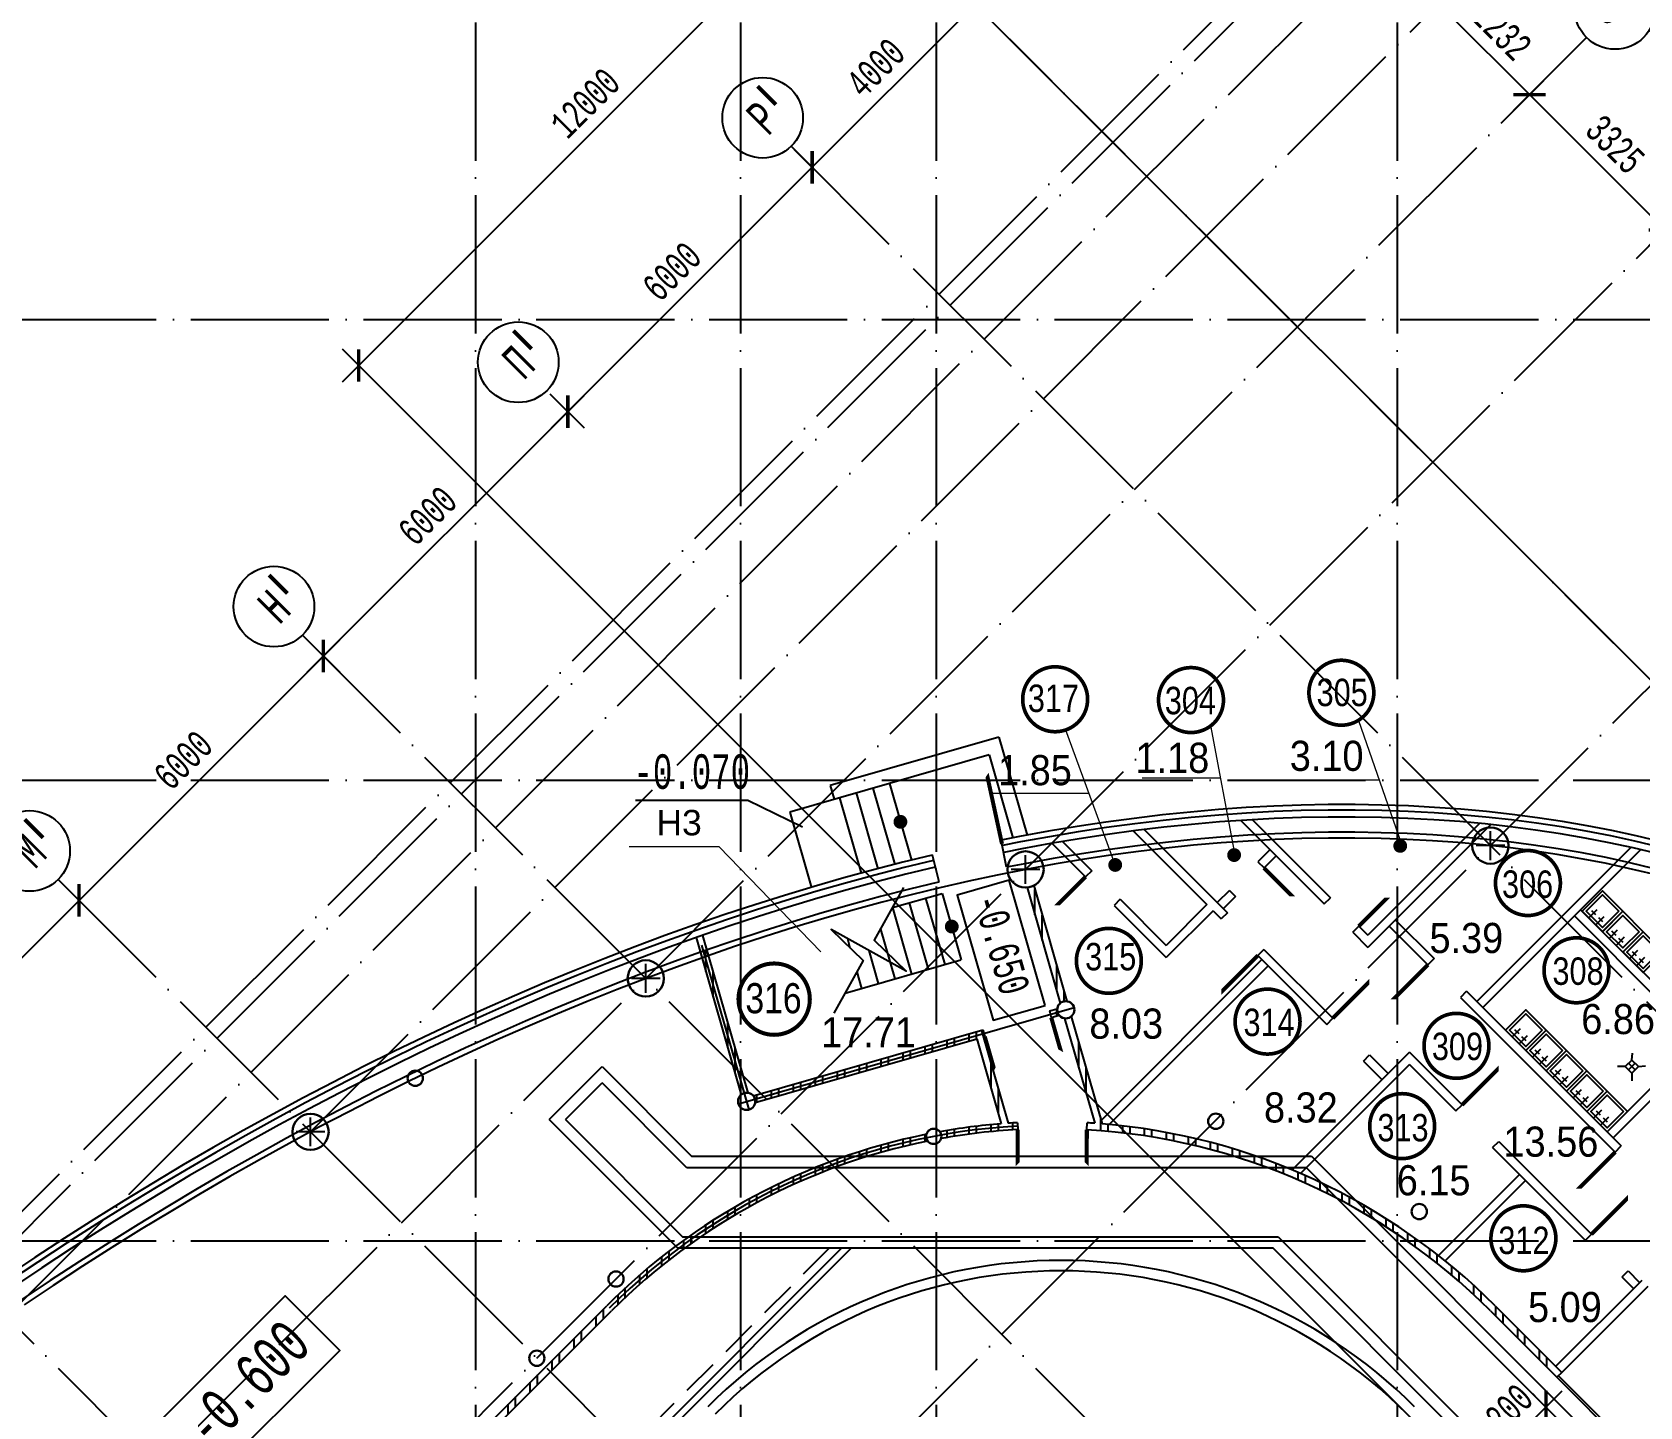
# Model space of a CAD drawing. Extents: x -4497 to 351150, y -50 to 322254.
# Drawn here: x 29071 to 56986, y 285207 to 309074 of the extents above; entities that cross this region are included whole.
import ezdxf
from ezdxf.enums import TextEntityAlignment as Align

# ---------------------------------------------------------------- set-up
doc = ezdxf.new("R2010")
doc.units = 0
doc.header["$LTSCALE"] = 100
doc.header["$PDMODE"] = 3
doc.linetypes.add('ACAD_ISO04W100', pattern=[30, 24, -3, 0, -3])
doc.linetypes.add('DASHED2', pattern=[9.525, 6.35, -3.175])
doc.layers.get('0').update_dxf_attribs({"linetype": 'CONTINUOUS'})
doc.layers.get('Defpoints').update_dxf_attribs({"linetype": 'CONTINUOUS'})
for name, color, linetype in [('axis', 40, 'CONTINUOUS'), ('brick', 12, 'CONTINUOUS'), ('COLON', 5, 'CONTINUOUS'), ('DOORS', 8, 'CONTINUOUS'), ('DRAW', 255, 'CONTINUOUS'), ('EEE', 7, 'CONTINUOUS'), ('GKL', 5, 'CONTINUOUS'), ('Glass', 4, 'CONTINUOUS'), ('S', 2, 'CONTINUOUS'), ('Sanita', 4, 'CONTINUOUS'), ('SENDVICH', 2, 'CONTINUOUS'), ('TEXT', 2, 'CONTINUOUS'), ('WALL', 7, 'CONTINUOUS'), ('wall2', 3, 'CONTINUOUS')]:
    doc.layers.add(name, color=color, linetype=linetype)
doc.layers.add('MONOLIT', color=7, linetype='CONTINUOUS', true_color=0x691639)
doc.styles.add('ARIEL-17.5', font='arial.ttf', dxfattribs={"height": 15})
doc.styles.add('MONOTXT1', font='monotxt1', dxfattribs={"width": 0.65, "height": 300})
doc.styles.add('ST_1', font='monotxt.shx', dxfattribs={"width": 0.65, "height": 600})
doc.styles.add('ST_2', font='monotxt.shx', dxfattribs={"width": 0.65, "height": 480})
doc.dimstyles.new('STY_DIM1', dxfattribs={"dimscale": 200, "dimtxt": 2.25, "dimasz": 2, "dimexe": 2, "dimexo": 2, "dimgap": 1, "dimtad": 1, "dimdec": 0, "dimzin": 0, "dimdsep": 46, "dimtxsty": 'ST_2', "dimblk1": 'ARCHTICK', "dimblk2": 'ARCHTICK', "dimsah": 1, "dimcen": 3, "dimclrd": 174, "dimclre": 174, "dimclrt": 174, "dimadec": 0, "dimazin": 0, "dimtfac": 1, "dimtdec": 0, "dimtix": 1, "dimtmove": 2, "dimatfit": 3, "dimldrblk": 'ARCHTICK', "dimfxl": 1, "dimtolj": 1, "dimtzin": 0, "dimarcsym": 0})
pattern_1 = [(90, (0, -125362.1), (-381, 3e-14), []), (90, (127, -125235.1), (-381, 3e-14), [])]

# ---------------------------------------------------------------- blocks, each defined once
blk = doc.blocks.new('89')
for p, q in [((-15915.19, -8342.41), (-15916.14, -8341.46)), ((-15915.19, -8343.21), (-15913.59, -8343.21)), ((-15914.39, -8342.41), (-15914.39, -8344.02)), ((-15913.59, -8342.41), (-15912.64, -8341.65)), ((-15915.19, -8344.02), (-15916.14, -8344.97)), ((-15913.59, -8344.02), (-15912.64, -8344.78))]:
    blk.add_line(p, q)
blk.add_lwpolyline([(-15915.19, -8342.41), (-15913.59, -8342.41), (-15913.59, -8344.02), (-15915.19, -8344.02)], close=True)
blk = doc.blocks.new('A$C37FC7F39')
at = {"layer": 'Sanita'}
for p, q in [((-341, -690), (-341, -483)), ((-169, -690), (-169, -483)), ((-292, -569), (-393, -569)), ((-121, -569), (-221, -569))]:
    blk.add_line(p, q, dxfattribs=at)
for points in [[(-5, -190), (-5, -690), (-505, -690), (-505, -190)], [(-55, -240), (-55, -640), (-455, -640), (-455, -240)]]:
    blk.add_lwpolyline(points, close=True, dxfattribs=at)
blk = doc.blocks.new('psw1')
at = {"color": 7, "linetype": 'Continuous'}
blk.add_circle((-347, 1), 350, dxfattribs=at)
at = {"color": 7, "linetype": 'Continuous', "style": 'MONOTXT1', "width": 0.65}
blk.add_attdef('99', text='', height=300, dxfattribs=at).set_placement((-347, 1), align=Align.MIDDLE)
blk = doc.blocks.new('_ARCHTICK')
at = {"color": 0, "linetype": 'ByBlock', "const_width": 0.15}
blk.add_lwpolyline([(-0.5, -0.5), (0.5, 0.5)], dxfattribs=at)
blk = doc.blocks.new('*D197')
at = {"layer": 'axis', "color": 174, "lineweight": -2}
for p, q in [((55086, 282377), (64137, 291428)), ((64615, 290383), (63571, 291428)), ((56130, 281898), (55086, 282942))]:
    blk.add_line(p, q, dxfattribs=at)
at = {"layer": 'Defpoints', "color": 0}
for p in [(63854, 291145), (64615, 290383), (56130, 281898)]:
    blk.add_point(p, dxfattribs=at)
at = {"layer": 'axis', "color": 174, "lineweight": -2, "xscale": 400, "yscale": 400, "zscale": 400}
for p, rotation in [((63854, 291145), 45.00000000039175), ((55369, 282660), 225.0000000003917)]:
    blk.add_blockref('_ARCHTICK', p, dxfattribs=dict(at, rotation=rotation))
at = {"layer": 'axis', "color": 174, "insert": (59300, 287213), "char_height": 480, "attachment_point": 5, "rotation": 45, "style": 'ST_2'}
blk.add_mtext('\\A1;12000', dxfattribs=at)
blk = doc.blocks.new('*D206')
at = {"layer": 'axis', "color": 174, "lineweight": -2}
for p, q in [((25360, 289475), (30168, 294283)), ((29574, 294311), (30168, 293717)), ((25332, 290069), (25926, 289475))]:
    blk.add_line(p, q, dxfattribs=at)
at = {"layer": 'Defpoints', "color": 0}
for p in [(29574, 294311), (29886, 294000), (25332, 290069)]:
    blk.add_point(p, dxfattribs=at)
at = {"layer": 'axis', "color": 174, "lineweight": -2, "xscale": 400, "yscale": 400, "zscale": 400}
for p, rotation in [((29886, 294000), 45.00000000039175), ((25643, 289758), 225.0000000003917)]:
    blk.add_blockref('_ARCHTICK', p, dxfattribs=dict(at, rotation=rotation))
at = {"layer": 'axis', "color": 174, "insert": (27453, 292190), "char_height": 480, "attachment_point": 5, "rotation": 45, "style": 'ST_2'}
blk.add_mtext('\\A1;6000', dxfattribs=at)
blk = doc.blocks.new('*D207')
at = {"layer": 'axis', "color": 174, "lineweight": -2}
for p, q in [((29603, 293717), (34411, 298526)), ((33817, 298554), (34411, 297960)), ((29574, 294311), (30168, 293717))]:
    blk.add_line(p, q, dxfattribs=at)
at = {"layer": 'Defpoints', "color": 0}
for p in [(33817, 298554), (34128, 298243), (29574, 294311)]:
    blk.add_point(p, dxfattribs=at)
at = {"layer": 'axis', "color": 174, "lineweight": -2, "xscale": 400, "yscale": 400, "zscale": 400}
for p, rotation in [((34128, 298243), 45.00000000039175), ((29886, 294000), 225.0000000003917)]:
    blk.add_blockref('_ARCHTICK', p, dxfattribs=dict(at, rotation=rotation))
at = {"layer": 'axis', "color": 174, "insert": (31696, 296433), "char_height": 480, "attachment_point": 5, "rotation": 45, "style": 'ST_2'}
blk.add_mtext('\\A1;6000', dxfattribs=at)
blk = doc.blocks.new('*D208')
at = {"layer": 'axis', "color": 174, "lineweight": -2}
for p, q in [((33845, 297960), (38654, 302768)), ((38060, 302797), (38654, 302203)), ((33817, 298554), (34411, 297960))]:
    blk.add_line(p, q, dxfattribs=at)
at = {"layer": 'Defpoints', "color": 0}
for p in [(38060, 302797), (38371, 302486), (33817, 298554)]:
    blk.add_point(p, dxfattribs=at)
at = {"layer": 'axis', "color": 174, "lineweight": -2, "xscale": 400, "yscale": 400, "zscale": 400}
for p, rotation in [((38371, 302486), 45.00000000039175), ((34128, 298243), 225.0000000003917)]:
    blk.add_blockref('_ARCHTICK', p, dxfattribs=dict(at, rotation=rotation))
at = {"layer": 'axis', "color": 174, "insert": (35938, 300675), "char_height": 480, "attachment_point": 5, "rotation": 45, "style": 'ST_2'}
blk.add_mtext('\\A1;6000', dxfattribs=at)
blk = doc.blocks.new('*D209')
at = {"layer": 'axis', "color": 174, "lineweight": -2}
for p, q in [((38088, 302203), (42896, 307011)), ((42302, 307039), (42896, 306445)), ((38060, 302797), (38654, 302203))]:
    blk.add_line(p, q, dxfattribs=at)
at = {"layer": 'Defpoints', "color": 0}
for p in [(42302, 307039), (42614, 306728), (38060, 302797)]:
    blk.add_point(p, dxfattribs=at)
at = {"layer": 'axis', "color": 174, "lineweight": -2, "xscale": 400, "yscale": 400, "zscale": 400}
for p, rotation in [((42614, 306728), 45.00000000039175), ((38371, 302486), 225.0000000003917)]:
    blk.add_blockref('_ARCHTICK', p, dxfattribs=dict(at, rotation=rotation))
at = {"layer": 'axis', "color": 174, "insert": (40181, 304918), "char_height": 480, "attachment_point": 5, "rotation": 45, "style": 'ST_2'}
blk.add_mtext('\\A1;6000', dxfattribs=at)
blk = doc.blocks.new('*D210')
at = {"layer": 'axis', "color": 174, "lineweight": -2}
for p, q in [((45131, 309868), (45725, 309274)), ((42331, 306445), (45725, 309840)), ((42302, 307039), (42896, 306445))]:
    blk.add_line(p, q, dxfattribs=at)
at = {"layer": 'Defpoints', "color": 0}
for p in [(45131, 309868), (45442, 309557), (42302, 307039)]:
    blk.add_point(p, dxfattribs=at)
at = {"layer": 'axis', "color": 174, "lineweight": -2, "xscale": 400, "yscale": 400, "zscale": 400}
for p, rotation in [((45442, 309557), 45.00000000039175), ((42614, 306728), 225.0000000003917)]:
    blk.add_blockref('_ARCHTICK', p, dxfattribs=dict(at, rotation=rotation))
at = {"layer": 'axis', "color": 174, "insert": (43717, 308454), "char_height": 480, "attachment_point": 5, "rotation": 45, "style": 'ST_2'}
blk.add_mtext('\\A1;4000', dxfattribs=at)
blk = doc.blocks.new('*D214')
at = {"layer": 'axis', "color": 174, "lineweight": -2}
for p, q in [((53208, 309851), (55353, 307707)), ((53491, 309569), (53774, 309851)), ((55070, 307990), (54787, 307707))]:
    blk.add_line(p, q, dxfattribs=at)
at = {"layer": 'Defpoints', "color": 0}
for p in [(53491, 309569), (55070, 307990), (55070, 307990)]:
    blk.add_point(p, dxfattribs=at)
at = {"layer": 'axis', "color": 174, "lineweight": -2, "xscale": 400, "yscale": 400, "zscale": 400}
for p, rotation in [((53491, 309569), 134.9999999996083), ((55070, 307990), 314.9999999996082)]:
    blk.add_blockref('_ARCHTICK', p, dxfattribs=dict(at, rotation=rotation))
at = {"layer": 'axis', "color": 174, "insert": (54592, 309090), "char_height": 480, "attachment_point": 5, "rotation": 315, "style": 'ST_2'}
blk.add_mtext('\\A1;2232', dxfattribs=at)
blk = doc.blocks.new('*D215')
at = {"layer": 'axis', "color": 174, "lineweight": -2}
for p, q in [((54787, 308273), (57704, 305356)), ((55070, 307990), (55353, 308273)), ((57421, 305639), (57138, 305356))]:
    blk.add_line(p, q, dxfattribs=at)
at = {"layer": 'Defpoints', "color": 0}
for p in [(55070, 307990), (57421, 305639), (57421, 305639)]:
    blk.add_point(p, dxfattribs=at)
at = {"layer": 'axis', "color": 174, "lineweight": -2, "xscale": 400, "yscale": 400, "zscale": 400}
for p, rotation in [((55070, 307990), 134.9999999996083), ((57421, 305639), 314.9999999996082)]:
    blk.add_blockref('_ARCHTICK', p, dxfattribs=dict(at, rotation=rotation))
at = {"layer": 'axis', "color": 174, "insert": (56557, 307126), "char_height": 480, "attachment_point": 5, "rotation": 315, "style": 'ST_2'}
blk.add_mtext('\\A1;3325', dxfattribs=at)
blk = doc.blocks.new('A$C0C802D19')
at = {"layer": 'WALL', "color": 2}
for p, q in [((-13509, -647), (-1001, -13156)), ((-1201, -13239), (-13592, -847)), ((-14089, -2047), (-2401, -13736)), ((-2601, -13818), (-14172, -2247))]:
    blk.add_line(p, q, dxfattribs=at)
blk = doc.blocks.new('*D288')
at = {"layer": 'Defpoints', "color": 0}
for p in [(43227, 311772), (64615, 290383), (56130, 281898)]:
    blk.add_point(p, dxfattribs=at)
at = {"layer": 'wall2', "color": 174, "lineweight": -2}
for p, q in [((34458, 303004), (43509, 312055)), ((64615, 290383), (42944, 312055)), ((56130, 281898), (34458, 303570))]:
    blk.add_line(p, q, dxfattribs=at)
at = {"layer": 'wall2', "color": 174, "lineweight": -2, "xscale": 400, "yscale": 400, "zscale": 400}
for p, rotation in [((43227, 311772), 44.99999999999971), ((34741, 303287), 224.9999999999997)]:
    blk.add_blockref('_ARCHTICK', p, dxfattribs=dict(at, rotation=rotation))
at = {"layer": 'wall2', "color": 174, "insert": (38673, 307841), "char_height": 480, "attachment_point": 5, "rotation": 45, "style": 'ST_2'}
blk.add_mtext('\\A1;12000', dxfattribs=at)
blk = doc.blocks.new('*D494')
at = {"layer": 'Defpoints', "color": 0}
for p in [(55451, 285109), (54506, 284356), (54602, 284260)]:
    blk.add_point(p, dxfattribs=at)
at = {"layer": 'WALL', "color": 174, "lineweight": -2}
for p, q in [((55168, 285392), (55072, 285487)), ((55355, 285204), (55638, 285487)), ((55355, 285204), (54506, 284356)), ((54319, 284543), (54224, 284639)), ((54506, 284356), (54224, 284073))]:
    blk.add_line(p, q, dxfattribs=at)
at = {"layer": 'WALL', "color": 174, "lineweight": -2, "xscale": 400, "yscale": 400, "zscale": 400}
for p, rotation in [((55355, 285204), 224.9999999997052), ((54506, 284356), 44.99999999970522)]:
    blk.add_blockref('_ARCHTICK', p, dxfattribs=dict(at, rotation=rotation))
at = {"layer": 'WALL', "color": 174, "lineweight": 30, "insert": (54620, 285091), "char_height": 480, "attachment_point": 5, "rotation": 45, "style": 'ST_2'}
blk.add_mtext('\\A1;1200', dxfattribs=at)

msp = doc.modelspace()

# ---------------------------------------------------------------- hatches: boundary and pattern name
at = {"layer": 'DRAW'}
h = msp.add_hatch(dxfattribs=at)
h.set_pattern_fill('ANSI32', color=256, scale=40, angle=45, style=0)
h.set_pattern_definition(pattern_1)
h.paths.add_polyline_path([(45472.9, 291594.7), (45895.4, 290121.8, -0.0028089), (46017.6, 290130.8), (45555.2, 291743.1), (41592.4, 290606.5, -0.1744441), (41626.8, 290511, -0.0330642), (41625.5, 290491.2)])
h.paths.add_polyline_path([(46868.3, 292100.3, -0.0330642), (46869.6, 292120.1), (46732.6, 292080.8), (46765.7, 291965.4), (46902.7, 292004.7, -0.1744441)])
h.paths.add_polyline_path([(46462.3, 294256.3, -0.096118), (46347, 294223.3), (46922.7, 292215.9, -0.2087122), (47038.1, 292249)])
h.paths.add_polyline_path([(47113.9, 291984.7, -0.2087122), (46998.5, 291951.6), (47521.1, 290129.7, -0.0029325), (47648.7, 290120)])
h = msp.add_hatch(dxfattribs=at)
h.set_pattern_fill('ANSI32', color=256, scale=40, angle=45, style=0)
h.set_pattern_definition(pattern_1)
h.paths.add_polyline_path([(40785.7, 293138.4), (40738.3, 293122.1), (40728.9, 293118.8), (41435.5, 290655.2, -0.1032437), (41496.6, 290659.7)])
h.paths.add_polyline_path([(40728.9, 293118.8), (40672.3, 293098.5), (41381.3, 290626.6, -0.1032437), (41435.5, 290655.2)])
h = msp.add_hatch(dxfattribs=at)
h.set_pattern_fill('ANSI32', color=256, scale=40, angle=45, style=0)
h.set_pattern_definition(pattern_1)
h.paths.add_polyline_path([(40680.3, 288159.6), (40469.8, 288159.6, 0.0063533), (40245.4, 287996.9), (40282.6, 287959.6), (40397, 287959.6, -0.008035)])
h.paths.add_polyline_path([(43000.3, 289359.6), (42668.7, 289359.6, 0.0575923), (40469.8, 288159.6), (40680.3, 288159.6, -0.0607417)])
h.paths.add_polyline_path([(43589.7, 289559.6), (43202.7, 289559.6, 0.0130686), (42668.7, 289359.6), (43000.3, 289359.6, -0.0144227)])
h.paths.add_polyline_path([(44620.6, 289821.8, -0.167585), (44592.4, 289903.4, -0.0690396), (44597.4, 289939.5, 0.0331602), (43202.7, 289559.6), (43589.7, 289559.6, -0.0246613)])
h.paths.add_polyline_path([(46183.6, 290020.7), (46177.2, 290140.6, 0.0311048), (44830.1, 289984, -0.1647878), (44857.4, 289903.4, -0.0717751), (44852, 289866, -0.0310897)])
h = msp.add_hatch(dxfattribs=at)
h.set_pattern_fill('ANSI32', color=256, scale=40, angle=45, style=0)
h.set_pattern_definition(pattern_1)
h.paths.add_polyline_path([(47390.5, 290138), (47383.6, 290018.2, -0.0602213), (49932.4, 289559.6), (50319.4, 289559.6, 0.0687332)])
h.paths.add_polyline_path([(50319.4, 289559.6), (49932.4, 289559.6, -0.0144227), (50521.8, 289359.6), (50853.4, 289359.6, 0.0130686)])
h.paths.add_polyline_path([(50853.4, 289359.6), (50521.8, 289359.6, -0.0309521), (51741.5, 288818), (51473.6, 289085.9, 0.0155384)])
h.paths.add_polyline_path([(51473.6, 289085.9), (51741.5, 288818, -0.0173162), (52392, 288450.4), (52058.7, 288783.6, 0.0150944)])
h.paths.add_polyline_path([(52058.7, 288783.6), (52392, 288450.4, -0.0592484), (54393.4, 286873.2), (55546.4, 285719.8), (55631.3, 285804.6), (54475.6, 286960.7, 0.0697064)])
h = msp.add_hatch(dxfattribs=at)
h.set_pattern_fill('ANSI32', color=256, scale=40, angle=45, style=0)
h.set_pattern_definition(pattern_1)
h.paths.add_polyline_path([(39131.4, 286875.9, -0.0386642), (40397, 287959.6), (40282.6, 287959.6), (40245.4, 287996.9, 0.0363583), (39046.5, 286960.7), (26368.1, 274282.3), (26452.9, 274197.4)])

# ---------------------------------------------------------------- linework, layer by layer
at = {"layer": 'axis', "linetype": 'ACAD_ISO04W100'}
for p, q in [((36769.3, 318243.4), (36769.3, 84615.2)), ((41369.3, 318243.4), (41369.3, 84615.2)), ((44769.3, 318243.4), (44769.3, 84615.2)), ((52769.3, 318243.4), (52769.3, 84615.2)), ((23795.8, 283119.6), (53730.5, 313054.3)), ((11657.5, 269802), (53449.1, 311593.6)), ((19360.6, 279069.5), (51956.7, 311665.5)), ((33904.4, 289981.5), (54482.8, 310560)), ((45077.9, 309920.7), (64615.4, 290383.2)), ((1541.9, 254461.8), (56061.4, 308981.3)), ((3893, 252110.6), (58412.6, 306630.2)), ((-1176.8, 304087.2), (272433.1, 304087.2)), ((3479, 244039.4), (62241.2, 302801.6)), ((33764.2, 298607), (67065.5, 265305.7)), ((-1176.8, 296087.2), (272433.1, 296087.2)), ((29521.6, 294364.4), (64401.2, 259484.7)), ((25278.9, 290121.7), (61192.2, 254208.4)), ((-1176.8, 288087.2), (272433.1, 288087.2))]:
    msp.add_line(p, q, dxfattribs=at)
at = {"layer": 'axis', "color": 4, "linetype": 'ACAD_ISO04W100'}
msp.add_line((42249.5, 307092.3), (69370.7, 279971.1), dxfattribs=at)
at = {"layer": 'axis'}
for p, q in [((41518.2, 290366.8), (40698.9, 293223.4)), ((41332.6, 290469.6), (47162.5, 292141.6))]:
    msp.add_line(p, q, dxfattribs=at)
at = {"layer": 'axis', "const_width": 70, "flags": 128}
for points in [[(41668.6, 308134.4), (41986.8, 307816.2)], [(37426, 303891.8), (37744.2, 303573.6)], [(33183.3, 299649.1), (33501.6, 299330.9)], [(28940.7, 295406.5), (29258.9, 295088.3)]]:
    msp.add_lwpolyline(points, dxfattribs=at)
at = {"layer": 'axis', "linetype": 'ACAD_ISO04W100'}
msp.add_lwpolyline([(57194.5, 294459.3), (56790.6, 294555.6), (56381.7, 294644), (55967.9, 294724.2), (55549.1, 294796.5), (55125.7, 294860.6), (54697.6, 294916.7), (54265, 294964.7), (53827.9, 295004.6), (53386.6, 295036.3), (52941, 295060), (52491.3, 295075.4), (52037.7, 295082.8), (51580.2, 295082), (51118.9, 295073.1), (50653.9, 295056.1), (50185.4, 295030.9), (49713.6, 294997.6), (49238.4, 294956.1), (48760, 294906.6), (48278.5, 294849), (47794.1, 294783.3), (47306.9, 294709.5), (46817, 294627.7), (46324.5, 294537.8), (45829.5, 294440), (45332.1, 294334.1), (44832.6, 294220.3), (44330.9, 294098.6), (43827.3, 293969), (43321.9, 293831.6), (42814.7, 293686.3), (42305.9, 293533.2), (41795.6, 293372.3), (41284, 293203.7), (40771.1, 293027.5), (40257.2, 292843.6), (39742.3, 292652.2), (39226.6, 292453.2), (38710.1, 292246.7), (38193, 292032.8), (37675.5, 291811.5), (37157.7, 291582.8), (36639.7, 291346.9), (36121.5, 291103.8), (35603.5, 290853.5), (35085.6, 290596.1), (34568, 290331.7), (34050.9, 290060.3), (33534.3, 289782), (33018.4, 289496.9), (32503.3, 289205), (31989.2, 288906.5), (31476.1, 288601.3), (30964.3, 288289.6), (30453.7, 287971.4), (29944.6, 287646.9), (29437.1, 287316), (28931.3, 286978.9)], dxfattribs=at)
at = {"layer": 'axis', "flags": 128}
msp.add_lwpolyline([(46180.4, 290080.6, 0.1850333), (39088.9, 286918.3, 0.1850333)], format="xyb", dxfattribs=at)
at = {"layer": 'brick', "flags": 128}
for points in [[(46347, 294223.3), (46922.7, 292215.9)], [(46462.3, 294256.3), (47038.1, 292249)], [(40712.6, 293393.3), (41496.6, 290659.7)], [(40599.1, 293353.6), (41381.3, 290626.6)], [(46732.6, 292080.8), (46869.6, 292120.1)], [(46732.6, 292080.8), (46765.7, 291965.4)], [(46765.7, 291965.4), (46902.7, 292004.7)], [(41592.4, 290606.5), (45579.1, 291749.9)], [(45555.2, 291743.1), (46017.6, 290130.8)], [(45579.1, 291749.9), (45612.2, 291634.6)], [(46998.5, 291951.6), (47521.1, 290129.7)], [(47113.9, 291984.7), (47648.7, 290120)], [(41625.5, 290491.2), (45472.9, 291594.7)], [(45472.9, 291594.7), (45895.4, 290121.8)], [(46177.2, 290140.6), (46183.6, 290020.7)], [(47383.6, 290018.2), (47390.5, 290138)], [(26452.9, 274197.4), (39131.3, 286875.8)], [(26799.4, 274713.6), (39046.5, 286960.7)], [(54390.7, 286875.9), (55546.4, 285719.8)], [(54475.6, 286960.7), (55631.3, 285804.6)], [(55631.3, 285804.6), (55546.4, 285719.8)]]:
    msp.add_lwpolyline(points, dxfattribs=at)
for points in [[(45895.4, 290121.8, 0.0246274), (44830.1, 289984, 0.0246274)], [(46177.2, 290140.6, 0.0036634), (46017.6, 290130.8, 0.0036634)], [(47521.1, 290129.7, 0.0029975), (47390.5, 290138)], [(54475.6, 286960.7, 0.1778269), (47648.7, 290120, 0.1778269)], [(44597.4, 289939.5, 0.1474959), (39046.5, 286960.7)], [(44620.6, 289821.8, 0.1474805), (39131.4, 286875.9)], [(46183.6, 290020.7, 0.0310897), (44852, 289866, 0.0310897)], [(54390.7, 286875.9, 0.183951), (47383.6, 290018.2, 0.183951)]]:
    msp.add_lwpolyline(points, format="xyb", dxfattribs=at)
at = {"layer": 'COLON', "color": 5, "lineweight": 30}
for points in [[(54075.7, 294951.1, 1), (54705.7, 294951.1, 1)], [(46004.4, 294537, 1), (46634.4, 294537, 1)], [(39410.4, 292645.8, 1), (40040.4, 292645.8, 1)], [(33589.4, 289981.5, 1), (34219.4, 289981.5, 1)]]:
    msp.add_lwpolyline(points, format="xyb", close=True, dxfattribs=at)
at = {"layer": 'COLON', "lineweight": 30, "flags": 128}
for points in [[(46868.3, 292100.3, 1), (47168.3, 292100.3, 1)], [(35590.9, 290911.6, 1), (35855.9, 290911.6, 1)], [(41326.8, 290511, 1), (41626.8, 290511, 1)], [(44592.4, 289903.4, 1), (44857.4, 289903.4, 1)], [(49489.9, 290164.9, 1), (49754.9, 290164.9, 1)], [(53023.2, 288596.7, 1), (53288.2, 288596.7, 1)], [(39076.2, 287426.3, 1), (39341.2, 287426.3, 1)], [(37701.6, 286051.8, 1), (37966.6, 286051.8, 1)]]:
    msp.add_lwpolyline(points, format="xyb", close=True, dxfattribs=at)
at = {"layer": 'DOORS', "flags": 128}
for points in [[(45910.6, 294981, 70, 70, 0), (45651.4, 296176.2, 0, 0, 0), (44715.3, 294721.8, 0, 0, 0)], [(50459.6, 294562.8, 70, 70, 0), (50954.6, 294067.8, 0, 0, 0), (49964.6, 294067.8, 0, 0, 0)], [(47361.5, 294408.3, 70, 70, 0), (46866.5, 293913.3, 0, 0, 0), (47856.4, 293913.3, 0, 0, 0)], [(52106.8, 293552, 70, 70, 0), (52601.8, 294046.9, 0, 0, 0), (51611.8, 294046.9, 0, 0, 0)], [(50353.5, 293042.5, 70, 70, 0), (49717.1, 292406.1, 0, 0, 0), (49717.1, 293678.9, 0, 0, 0)], [(51654.4, 291953.8, 70, 70, 0), (52290.8, 292590.2, 0, 0, 0), (52290.7, 291317.4, 0, 0, 0)], [(46765.7, 291965.4, 70, 70, 0), (46931.1, 291388.7, 0, 0, 0), (46188.9, 291800, 0, 0, 0), (45777.6, 291057.8, 70, 70, 0), (45612.2, 291634.6, 70, 70, 0)], [(53898.6, 290450.8, 70, 70, 0), (54535, 291087.2, 0, 0, 0), (54535, 289814.4, 0, 0, 0)], [(47383.6, 290018.2, 70, 70, 0), (47382.3, 289418.2, 0, 0, 0), (46783.6, 290019.5, 0, 0, 0), (46182.3, 289420.7, 70, 70, 0), (46183.6, 290020.7, 70, 70, 0)], [(56557.9, 289629.9, 70, 70, 0), (55921.5, 288993.5, 0, 0, 0), (57194.3, 288993.5, 0, 0, 0)], [(56144, 288205.4, 70, 70, 0), (56780.4, 288841.8, 0, 0, 0), (56780.4, 287569, 0, 0, 0)]]:
    msp.add_lwpolyline(points, format="xyseb", dxfattribs=at)
at = {"layer": 'DOORS', "elevation": -76728.7, "flags": 128}
msp.add_lwpolyline([(53305.4, 292882.5, 70, 70, 0), (52703, 292280, 0, 0, 0), (53907.9, 292280, 0, 0, 0)], format="xyseb", dxfattribs=at)
at = {"layer": 'EEE', "linetype": 'Continuous'}
for points, const_width in [([(51239, 297605.5, 1), (52366.6, 297605.5, 1)], 63.7), ([(46269.4, 297492.1, 1), (47397, 297492.1, 1)], 63.7), ([(48628.3, 297478.2, 1), (49756, 297478.2, 1)], 63.7), ([(54478.7, 294301.8, 1), (55606.3, 294301.8, 1)], 63.7), ([(47202.2, 292950.6, 1), (48329.8, 292950.6, 1)], 63.7), ([(55321.4, 292786.2, 1), (56449, 292786.2, 1)], 63.7), ([(41334.8, 292285.5, 1), (42574, 292285.5, 1)], 70), ([(49957.6, 291895.7, 1), (51085.2, 291895.7, 1)], 63.7), ([(53237.9, 291475, 1), (54365.5, 291475, 1)], 63.7), ([(52294.8, 290081.1, 1), (53422.4, 290081.1, 1)], 63.7), ([(54399.8, 288133.1, 1), (55527.4, 288133.1, 1)], 63.7)]:
    msp.add_lwpolyline(points, format="xyb", close=True, dxfattribs=dict(at, const_width=const_width))
at = {"layer": 'EEE', "const_width": 120}
for points in [[(52765.1, 294946.4, 1), (52885.1, 294946.4, 1)], [(49880.9, 294787, 1), (50000.9, 294787, 1)], [(47816.3, 294615.4, 1), (47936.3, 294615.4, 1)]]:
    msp.add_lwpolyline(points, format="xyb", close=True, dxfattribs=at)
at = {"layer": 'GKL', "flags": 128}
for points in [[(50058.8, 295387.8), (51505.8, 293940.9)], [(50258.5, 295400.3), (51611.8, 294046.9)], [(54203.5, 295336.8), (52262.7, 293396.1)], [(48190.7, 295205.4), (49469.6, 293926.4)], [(48379.6, 295228.7), (49823.2, 293785)], [(54396.2, 295317.4), (52262.7, 293183.9)], [(46778.5, 294991.3), (47361.5, 294408.3)], [(46960.2, 295021.6), (47467.5, 294514.3)], [(50567.1, 294882.4), (50354.9, 294670.3)], [(56828.2, 294920.9), (54153.6, 292246.4)], [(57000.3, 294880.9), (54259.7, 292140.4)], [(47467.5, 294514.3), (47361.5, 294408.3)], [(50354.9, 294670.3), (50461, 294564.2)], [(50673.1, 294776.4), (50461, 294564.2)], [(47962.5, 294019.4), (47856.4, 293913.3)], [(47962.5, 294019.4), (48762.5, 293219.3)], [(49858.5, 294173.9), (49646.4, 293961.8)], [(49964.6, 294067.8), (49752.5, 293855.7)], [(49858.5, 294173.9), (49964.6, 294067.8)], [(47856.4, 293913.3), (48762.5, 293007.2)], [(49469.6, 293926.4), (48762.5, 293219.3)], [(49575.7, 293820.4), (48762.5, 293007.2)], [(49575.7, 293820.4), (49717.1, 293678.9)], [(49823.2, 293785), (49717.1, 293678.9)], [(55850.7, 293731.3), (57300.2, 292281.7)], [(55956.8, 293837.4), (57406.3, 292387.8)], [(52000.7, 293445.9), (52262.7, 293183.9)], [(52106.8, 293552), (52262.7, 293396.1)], [(52633.4, 293554.6), (53305.4, 292882.5)], [(52739.4, 293660.6), (53411.5, 292988.5)], [(50459.6, 293148.6), (50353.5, 293042.5)], [(50459.6, 293148.6), (51654.4, 291953.8)], [(50424.2, 292971.8), (47631.7, 290179.3)], [(50530.3, 292865.8), (47773.6, 290109.1)], [(50353.5, 293042.5), (51548.3, 291847.7)], [(53871.1, 292316.8), (56557.9, 289629.9)], [(53977.2, 292422.9), (56664, 289736)], [(51548.3, 291847.7), (51654.4, 291953.8)], [(52986.9, 291362.5), (50945.9, 289321.7)], [(52986.9, 291150.4), (51094.9, 289258.5)], [(52184.7, 291211.3), (52290.7, 291317.4)], [(52184.7, 291211.3), (52510.1, 290885.8)], [(52290.7, 291317.4), (52616.2, 290991.9)], [(52986.9, 291362.5), (53898.6, 290450.8)], [(52986.9, 291150.4), (53792.5, 290344.7)], [(57197.8, 290765.1), (56416.3, 289983.6)], [(57303.9, 290659.1), (56522.4, 289877.6)], [(53792.5, 290344.7), (53898.6, 290450.8)], [(54428.9, 289708.3), (54535, 289814.4)], [(54535, 289814.4), (56144, 288205.4)], [(54428.9, 289708.3), (56037.9, 288099.3)], [(56557.9, 289629.9), (56664, 289736)], [(54896, 289241.2), (53489.3, 287834.5)], [(55002.1, 289135.1), (53607.5, 287740.6)], [(56039.9, 288101.3), (56144, 288205.4)], [(56676.3, 287464.9), (56780.4, 287569)], [(56780.4, 287569), (56982, 287367.3)], [(57017.3, 287402.7), (55525.2, 285910.7)], [(57123.4, 287296.6), (55631.3, 285804.6)], [(56674.3, 287462.9), (56875.9, 287261.3)]]:
    msp.add_lwpolyline(points, dxfattribs=at)
at = {"layer": 'GKL', "elevation": -76728.7, "flags": 128}
for points in [[(51505.8, 293940.9), (51611.8, 294046.9)], [(52000.7, 293445.9), (52106.8, 293552)], [(53411.5, 292988.5), (53305.4, 292882.5)], [(53977.2, 292422.9), (53871.1, 292316.8)]]:
    msp.add_lwpolyline(points, dxfattribs=at)
at = {"layer": 'Glass'}
for p, q in [((61965.4, 279300.8), (55546.4, 285719.8)), ((61993.6, 279329.1), (55574.7, 285748))]:
    msp.add_line(p, q, dxfattribs=at)
at = {"layer": 'MONOLIT'}
for p, q in [((45857.7, 296836), (42925.9, 295995.1)), ((45857.7, 296836), (46346.5, 295131.6)), ((45686.3, 296526.7), (42225.9, 295534.3)), ((45686.3, 296526.7), (46099.9, 295084.9)), ((42925.9, 295995.1), (42994.9, 295754.8)), ((43667.7, 295947.8), (44047.2, 294624.7)), ((43956.1, 296030.5), (44338.4, 294697.5)), ((43091, 295782.4), (43466.7, 294472.2)), ((43379.4, 295865.1), (43756.5, 294549.9)), ((42225.9, 295534.3), (42603.1, 294218.8)), ((44818.2, 294319.9), (44705.1, 294786.3)), ((45991, 294574.1), (45897.9, 295044.9))]:
    msp.add_line(p, q, dxfattribs=at)
at = {"layer": 'MONOLIT', "flags": 128}
msp.add_lwpolyline([(42448.9, 295269.4), (41499.1, 295736.4), (39549.1, 295736.4)], dxfattribs=at)
at = {"layer": 'MONOLIT'}
for points in [[(57335.4, 295022.3), (56919.4, 295121.5), (56498.4, 295212.5), (56072.6, 295295.1), (55642.1, 295369.3), (55207, 295435.2), (54767.5, 295492.8), (54323.5, 295542.1), (53875.3, 295583), (53423, 295615.5), (52966.6, 295639.7), (52506.2, 295655.6), (52042.1, 295663.1), (51574.3, 295662.3), (51102.8, 295653.2), (50627.9, 295635.8), (50149.7, 295610.1), (49668.2, 295576.1), (49183.5, 295533.8), (48695.8, 295483.3), (48205.3, 295424.6), (47711.9, 295357.7), (47215.9, 295282.6), (46717.4, 295199.3), (46216.4, 295107.9), (45897.9, 295044.9)], [(57219, 294556.6), (56813, 294653.4), (56402, 294742.2), (55986.1, 294822.9), (55565.3, 294895.5), (55139.9, 294959.9), (54709.8, 295016.3), (54275.3, 295064.5), (53836.3, 295104.5), (53393, 295136.4), (52945.6, 295160.1), (52494.1, 295175.7), (52038.6, 295183.1), (51579.3, 295182.3), (51116.3, 295173.4), (50649.6, 295156.2), (50179.5, 295131), (49705.9, 295097.5), (49229.1, 295056), (48749.1, 295006.3), (48266.1, 294948.4), (47780.1, 294882.5), (47291.4, 294808.5), (46800, 294726.4), (46306, 294636.3), (45991, 294574.1)], [(44705.1, 294786.4), (44700, 294785.2), (44190.5, 294661.6), (43679.1, 294530), (43166.1, 294390.5), (42651.4, 294243), (42135.3, 294087.7), (41617.9, 293924.6), (41099.2, 293753.7), (40579.4, 293575.1), (40058.6, 293388.8), (39537, 293194.9), (39014.7, 292993.3), (38491.8, 292784.2), (37968.3, 292567.7), (37444.6, 292343.7), (36920.6, 292112.3), (36396.5, 291873.7), (35872.4, 291627.7), (35348.5, 291374.6), (34824.8, 291114.3), (34301.5, 290847), (33778.8, 290572.7), (33256.7, 290291.4), (32735.3, 290003.3), (32214.9, 289708.4), (31695.5, 289406.8), (31177.2, 289098.5), (30660.2, 288783.7), (30144.6, 288462.4), (29630.6, 288134.6), (29118.1, 287800.5), (28607.4, 287460.2)], [(44818.2, 294319.9), (44809.9, 294318), (44306.9, 294195.9), (43802, 294066), (43295.2, 293928.1), (42786.7, 293782.5), (42276.6, 293629), (41765.1, 293467.8), (41252.3, 293298.8), (40738.3, 293122.1), (40223.1, 292937.9), (39707.1, 292746), (39190.2, 292546.5), (38672.6, 292339.6), (38154.5, 292125.2), (37635.9, 291903.5), (37117, 291674.3), (36597.9, 291438), (36078.8, 291194.3), (35559.7, 290943.6), (35040.8, 290685.7), (34522.2, 290420.8), (34004.1, 290148.9), (33486.6, 289870.1), (32969.8, 289584.5), (32453.8, 289292.1), (31938.7, 288993), (31424.8, 288687.3), (30912, 288375), (30400.6, 288056.3), (29890.6, 287731.2), (29382.3, 287399.8), (28875.6, 287062.1)]]:
    msp.add_lwpolyline(points, dxfattribs=at)
at = {"layer": 'MONOLIT', "flags": 128}
msp.add_lwpolyline([(44147.3, 295364, 0, 0, 0), (43665.3, 295230.7, 240, 0, 0), (42701.5, 294964, 0, 0, 0)], format="xyseb", dxfattribs=at)
at = {"layer": 'MONOLIT', "const_width": 120, "flags": 128}
msp.add_lwpolyline([(44087.3, 295364, 1), (44207.3, 295364, 1)], format="xyb", close=True, dxfattribs=at)
at = {"layer": 'S', "linetype": 'Continuous', "lineweight": 20}
for p, q in [((49533.5, 297034.4), (49940.9, 294847)), ((52097.9, 297123), (52843.6, 294991.5)), ((47015.5, 296958.6), (47857.2, 294657.2)), ((48345.9, 296130.6), (49701.8, 296130.6)), ((50916.3, 296094.4), (52457.8, 296094.4)), ((45742.2, 295864.4), (47415.7, 295864.4))]:
    msp.add_line(p, q, dxfattribs=at)
at = {"layer": 'SENDVICH', "linetype": 'ACAD_ISO04W100'}
for points in [[(57312.1, 294929.9), (56898.1, 295028.6), (56479.1, 295119.1), (56055.3, 295201.3), (55626.7, 295275.3), (55193.5, 295340.9), (54755.8, 295398.2), (54313.8, 295447.3), (53867.4, 295488), (53416.8, 295520.4), (52962.2, 295544.5), (52503.6, 295560.3), (52041.2, 295567.8), (51575.1, 295567), (51105.3, 295557.9), (50632, 295540.6), (50155.4, 295515), (49675.4, 295481.1), (49192.3, 295439), (48706.2, 295388.6), (48217.1, 295330.1), (47725.2, 295263.3), (47230.7, 295188.5), (46733.5, 295105.4), (46233.9, 295014.3), (45916.4, 294951.5)], [(57283, 294813.4), (56871.5, 294911.6), (56455, 295001.5), (56033.6, 295083.3), (55607.5, 295156.8), (55176.7, 295222.1), (54741.4, 295279.1), (54301.7, 295327.9), (53857.6, 295368.4), (53409.3, 295400.6), (52957, 295424.6), (52500.6, 295440.3), (52040.3, 295447.8), (51576.3, 295447), (51108.6, 295438), (50637.4, 295420.7), (50162.8, 295395.2), (49684.9, 295361.4), (49203.7, 295319.5), (48719.5, 295269.4), (48232.3, 295211), (47742.3, 295144.6), (47249.5, 295069.9), (46754.2, 294987.2), (46256.3, 294896.4), (45939.7, 294833.8)]]:
    msp.add_lwpolyline(points, dxfattribs=at)
at = {"layer": 'SENDVICH'}
for points in [[(44729.8, 294694.4), (44721.6, 294692.5), (44213.3, 294569.2), (43703.2, 294437.9), (43191.4, 294298.7), (42678, 294151.6), (42163.1, 293996.7), (41646.8, 293833.9), (41129.3, 293663.4), (40610.6, 293485.2), (40091, 293299.3), (39570.5, 293105.7), (39049.2, 292904.6), (38527.3, 292696), (38005, 292479.8), (37482.2, 292256.3), (36959.2, 292025.4), (36436.1, 291787.1), (35913, 291541.7), (35390, 291289), (34867.3, 291029.2), (34345, 290762.4), (33823.2, 290488.5), (33302, 290207.8), (32781.5, 289920.1), (32262, 289625.7), (31743.4, 289324.6), (31226, 289016.9), (30709.9, 288702.5), (30195.1, 288381.7), (29681.8, 288054.5), (29170.2, 287720.9), (28660.3, 287381.2)], [(44756.5, 294577.4), (44749, 294575.7), (44242.4, 294452.7), (43733.9, 294321.9), (43223.7, 294183.1), (42711.8, 294036.5), (42198.4, 293882), (41683.6, 293719.7), (41167.6, 293549.7), (40650.3, 293371.9), (40132.1, 293186.5), (39613, 292993.5), (39093.1, 292792.9), (38572.6, 292584.8), (38051.5, 292369.2), (37530.1, 292146.2), (37008.3, 291915.9), (36486.5, 291678.2), (35964.6, 291433.3), (35442.9, 291181.2), (34921.3, 290922.1), (34400.2, 290655.8), (33879.5, 290382.6), (33359.4, 290102.4), (32840.1, 289815.4), (32321.7, 289521.6), (31804.2, 289221.2), (31287.9, 288914), (30772.8, 288600.4), (30259.1, 288280.2), (29746.8, 287953.6), (29236.2, 287620.8), (28727.4, 287281.6)]]:
    msp.add_lwpolyline(points, dxfattribs=at)
at = {"layer": 'TEXT', "color": 6, "linetype": 'Continuous', "lineweight": 20}
msp.add_lwpolyline([(42767.3, 293104.4), (40998.5, 294929.8), (39438.5, 294929.8)], dxfattribs=at)
at = {"layer": 'TEXT'}
for points in [[(46659.1, 292176.1), (46035.4, 294350.6), (45135, 294092.4), (45758.6, 291917.9)], [(32125.7, 283902.4), (34410.9, 286187.6), (33464.6, 287133.8), (31179.5, 284848.7)]]:
    msp.add_lwpolyline(points, close=True, dxfattribs=at)
at = {"layer": 'WALL', "color": 2}
for p, q in [((54390.7, 294701.1), (54390.7, 295201.1)), ((54640.7, 294951.1), (54140.7, 294951.1)), ((38046.2, 290196), (38965.5, 291115.2)), ((38965.5, 291115.2), (40521.1, 289559.6)), ((38329.1, 290196), (38965.5, 290832.4)), ((40438.3, 289359.6), (38965.5, 290832.4)), ((33904.4, 289731.5), (33904.4, 290231.5)), ((38046.2, 290196), (40282.6, 287959.6)), ((38329.1, 290196), (40365.5, 288159.6)), ((34154.4, 289981.5), (33654.4, 289981.5)), ((40521.1, 289559.6), (51282.7, 289559.6)), ((51199.9, 289359.6), (40438.3, 289359.6)), ((40365.5, 288159.6), (50702.8, 288159.6)), ((50620, 287959.6), (40282.6, 287959.6))]:
    msp.add_line(p, q, dxfattribs=at)
at = {"layer": 'WALL'}
for p, q in [((44007.7, 293874), (44872.9, 294122.2)), ((43185.1, 292389.7), (45195.5, 292966.3))]:
    msp.add_line(p, q, dxfattribs=at)
at = {"layer": 'WALL', "color": 2, "linetype": 'DASHED2'}
msp.add_line((42909.2, 287959.6), (10130.7, 255181.1), dxfattribs=at)
at = {"layer": 'WALL', "color": 3}
for p, q in [((43121.3, 287959.6), (10280.7, 255119)), ((43291, 287959.6), (10400.7, 255069.2))]:
    msp.add_line(p, q, dxfattribs=at)
at = {"layer": 'WALL', "color": 2, "flags": 128}
for points in [[(46319.4, 294287), (46319.4, 294787)], [(46569.4, 294537), (46069.4, 294537)], [(39725.4, 292395.8), (39725.4, 292895.8)], [(39975.4, 292645.8), (39475.4, 292645.8)]]:
    msp.add_lwpolyline(points, dxfattribs=at)
at = {"layer": 'WALL', "flags": 128}
for points in [[(44201.6, 294223.9), (43693.4, 293306.8), (44249.2, 292770.1), (42943.6, 293493.7), (43499.5, 292957), (42991.2, 292039.9)], [(44296.1, 293956.8), (44626.9, 292803.3)], [(44584.5, 294039.5), (44915.3, 292886)], [(44872.9, 294122.2), (45203.7, 292968.7)], [(44007.7, 293874), (44338.6, 292720.6)], [(43802.1, 293503), (44050.2, 292637.8)], [(43225.3, 293337.6), (43271.3, 293177.3)], [(43596.4, 293131.9), (43761.8, 292555.1)], [(43390.7, 292760.8), (43473.4, 292472.4)]]:
    msp.add_lwpolyline(points, dxfattribs=at)
msp.add_lwpolyline([(45038.3, 293545.4, 0, 0, 0), (44741.8, 293460.4, 240, 0, 0), (43780.6, 293184.7, 0, 0, 0)], format="xyseb", dxfattribs=at)
at = {"layer": 'WALL', "const_width": 120, "flags": 128}
msp.add_lwpolyline([(44978.3, 293545.4, 1), (45098.3, 293545.4, 1)], format="xyb", close=True, dxfattribs=at)
at = {"layer": 'WALL', "color": 140, "linetype": 'Continuous'}
for radius in [8680, 8500]:
    msp.add_arc((46937.8, 279069.4), radius, 45, 135, dxfattribs=at)

# ---------------------------------------------------------------- block references
at = {"layer": 'axis', "linetype": 'ACAD_ISO04W100', "xscale": 2.000000000015772, "yscale": 2, "zscale": 2}
for p, rotation, values in [((57045.2, 308984.1), 315, {'99': '5'}), ((42247, 308076.3), 45, {'99': 'Р'}), ((38004.4, 303833.7), 45, {'99': 'П'}), ((33761.7, 299591), 45, {'99': 'Н'}), ((29519.1, 295348.4), 45, {'99': 'М'})]:
    msp.add_blockref('psw1', p, dxfattribs=dict(at, rotation=rotation)).add_auto_attribs(values)
at = {"layer": 'Sanita'}
for p, rotation in [((56829.9, 293942.4), 314.9993202473048), ((57182, 293587.4), 314.9993202473048), ((57535.6, 293233.9), 314.9993202473048), ((55496.8, 291878.6), 314.9993202450939), ((55850.3, 291525), 314.9993202450939), ((56203.9, 291171.5), 314.9993202450939), ((56557.4, 290817.9), 314.9993202450939), ((56911, 290464.4), 314.9993202450939)]:
    msp.add_blockref('A$C37FC7F39', p, dxfattribs=dict(at, rotation=rotation))
at = {"layer": 'WALL', "lineweight": 15, "xscale": -99.99999999992467, "yscale": 100, "zscale": 100, "rotation": 224.9993202029503}
msp.add_blockref('89', (1772124.9, 826457.7), dxfattribs=at)
at = {"layer": 'WALL', "color": 2}
msp.add_blockref('A$C0C802D19', (64792.2, 290206.4), dxfattribs=at)

# ---------------------------------------------------------------- texts
at = {"layer": 'EEE', "linetype": 'Continuous', "lineweight": 20, "style": 'ARIEL-17.5', "width": 0.8}
for s, height, p in [('305', 476.16, (51816.6, 297611, 53710.1)), ('317', 476.16, (46803.4, 297509.3, 306914.8)), ('304', 476.16, (49181.8, 297470.1, 76728.7)), ('306', 476.16, (55036.8, 294281.8, 59081.1)), ('315', 476.16, (47798, 293023.8, 139646.2)), ('308', 476.16, (55912.3, 292771.8)), ('316', 523.25, (41943.2, 292302.3)), ('314', 476.16, (50547.8, 291882.6, 139646.2)), ('309', 476.16, (53818.4, 291465.8, 53710.1)), ('313', 476.16, (52873.2, 290054.9)), ('312', 476.16, (54972.5, 288098.5))]:
    msp.add_text(s, height=height, dxfattribs=at).set_placement(p, align=Align.MIDDLE)
at = {"layer": 'MONOLIT', "style": 'ST_1', "width": 0.65}
msp.add_text('-0.070', height=600, dxfattribs=at).set_placement((40524.1, 295936.4), align=Align.CENTER)
at = {"layer": 'S', "linetype": 'Continuous', "lineweight": 20, "style": 'ARIEL-17.5', "width": 0.9}
for s, p in [('1.18', (48869, 296214.3)), ('3.10', (51547.5, 296248.5)), ('1.85', (46482.9, 295999.9)), ('5.39', (53973.3, 293085.9)), ('8.03', (48067.8, 291599.3)), ('6.86', (56607.8, 291678.8)), ('17.71', (43593.4, 291447.5)), ('8.32', (51099.8, 290143.6)), ('13.56', (55441.1, 289550.1)), ('6.15', (53405.1, 288879.8)), ('5.09', (55684.7, 286678.6))]:
    msp.add_text(s, height=523.25, dxfattribs=at).set_placement(p, align=Align.CENTER)
at = {"layer": 'TEXT', "color": 6, "linetype": 'Continuous', "lineweight": 20, "style": 'ARIEL-17.5', "width": 0.998875}
msp.add_text(' Н3', height=441.49, dxfattribs=at).set_placement((40218.5, 295129.8), align=Align.CENTER)
at = {"layer": 'TEXT', "color": 7, "linetype": 'Continuous', "lineweight": 20, "style": 'ST_1', "width": 0.65}
for s, height, rotation, p in [('-0.650', 525, 286.00317, (45654.1, 293168.6)), ('-0.600', 750, 45, (33054, 285342.5))]:
    msp.add_text(s, height=height, rotation=rotation, dxfattribs=at).set_placement(p, align=Align.CENTER)

# ---------------------------------------------------------------- dimensions: what is measured, and where the dimension line sits
at = {"layer": 'axis'}
for base, p1, p2, angle, picture, middle in [((45441.9, 309556.7), (42302.4, 307039.4), (45130.8, 309867.8), 225, '*D210', (43716.6, 308453.6)), ((55069.7, 307990.2), (53491.3, 309568.5), (55069.7, 307990.2), 135, '*D214', (54591.6, 309090.5)), ((57421.1, 305638.7), (55069.7, 307990.2), (57421.1, 305638.7), 135, '*D215', (56556.5, 307125.6)), ((42613.5, 306728.2), (38059.8, 302796.7), (42302.4, 307039.4), 225, '*D209', (40181.1, 304918)), ((38370.9, 302485.6), (33817.1, 298554.1), (38059.8, 302796.7), 225, '*D208', (35938.4, 300675.4)), ((34128.2, 298243), (29574.5, 294311.4), (33817.1, 298554.1), 225, '*D207', (31695.8, 296432.8)), ((29885.6, 294000.3), (25331.8, 290068.8), (29574.5, 294311.4), 225, '*D206', (27453.1, 292190.1))]:
    dim = msp.add_linear_dim(base=base, p1=p1, p2=p2, angle=angle, dimstyle='STY_DIM1', override={"dimscale": 200, "dimtxt": 450, "dimexo": 0, "dimdle": 2, "dimadec": 2, "dimfxl": 0.18}, dxfattribs=at)
    dim.commit()
    dim.dimension.update_dxf_attribs({"geometry": picture, "text_midpoint": middle})
at = {"layer": 'axis', "color": 3}
dim = msp.add_linear_dim(base=(63853.8, 291144.8), p1=(56130.1, 281897.9), p2=(64615.4, 290383.2), angle=225, dimstyle='STY_DIM1', override={"dimscale": 200, "dimtxt": 450, "dimexo": 0, "dimdle": 2, "dimadec": 2, "dimfxl": 0.18}, dxfattribs=at)
dim.commit()
dim.dimension.update_dxf_attribs({"geometry": '*D197', "text_midpoint": (59300, 287213.3)})
at = {"layer": 'WALL', "lineweight": 30}
dim = msp.add_aligned_dim(p1=(55450.7, 285108.8), p2=(54602.2, 284260.3), distance=-135.3, dimstyle='STY_DIM1', dxfattribs=at)
dim.commit()
dim.dimension.update_dxf_attribs({"geometry": '*D494', "text_midpoint": (54619.6, 285091.3)})
at = {"layer": 'wall2'}
dim = msp.add_aligned_dim(p1=(56130.1, 281897.9), p2=(64615.4, 290383.2), distance=30248.4, dimstyle='STY_DIM1', override={"dimscale": 200, "dimtxt": 450, "dimexo": 0, "dimdle": 2, "dimadec": 4}, dxfattribs=at)
dim.commit()
dim.dimension.update_dxf_attribs({"geometry": '*D288', "text_midpoint": (38672.8, 307840.5)})

doc.saveas('drawing.dxf')
